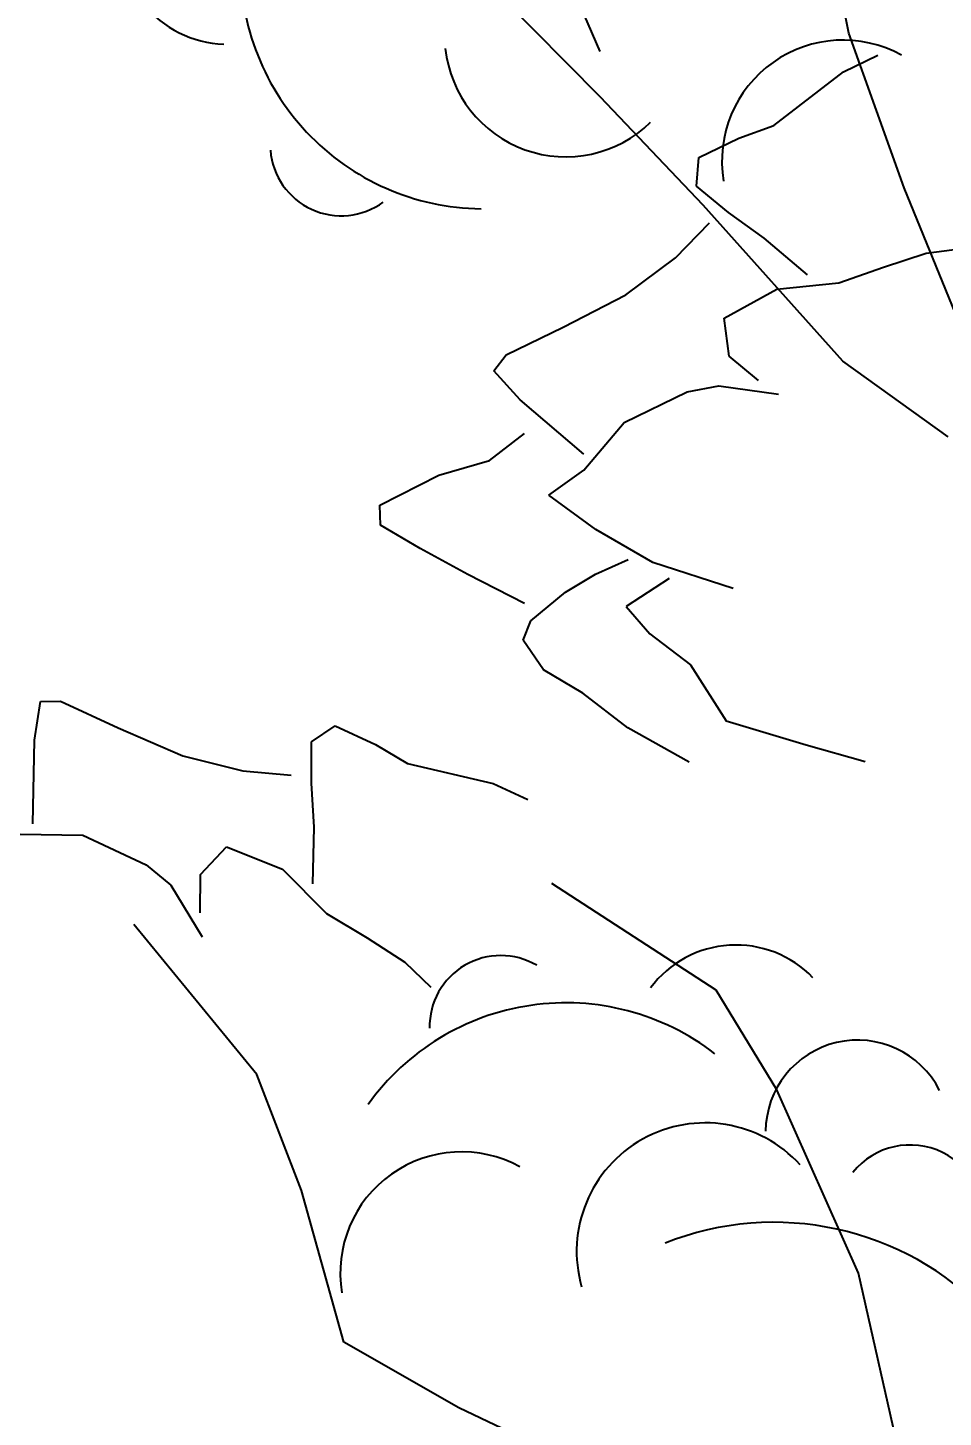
# Model space of a CAD drawing. Header units: millimetres. Extents: x 524954 to 526204, y 9523489 to 9524010.
# Drawn here: x 525932.517 to 525934.27, y 9523716.709 to 9523719.371 of the extents above; entities that cross this region are included whole.
import ezdxf
from ezdxf import colors
from ezdxf.entities.mleader import LeaderData, LeaderLine
from ezdxf.math import Vec2, Vec3

# ---------------------------------------------------------------- set-up
doc = ezdxf.new("R2010")
doc.units = ezdxf.units.MM
doc.linetypes.add('ACAD_ISO12W100', pattern=[21, 12, -3, 0, -3, 0, -3])
doc.layers.add('Arbre', color=34, linetype='ACAD_ISO12W100')
doc.layers.add('ETQ PAIR', color=7, linetype='Continuous')
doc.styles.get("Standard").update_dxf_attribs({"font": 'arial.ttf'})

# ---------------------------------------------------------------- blocks, each defined once
blk = doc.blocks.new('v088')
at = {"linetype": 'Continuous'}
for p, q in [((-1.6531, 7.6763), (-1.7501, 8.1531)), ((-2.1294, 7.5544), (-2.3581, 7.786)), ((-1.5474, 7.38), (-1.6531, 7.6763)), ((-1.9323, 7.3471), (-2.1294, 7.5544)), ((-1.4491, 7.1395), (-1.5474, 7.38)), ((-1.6648, 7.048), (-1.9323, 7.3471)), ((-1.4628, 6.9029), (-1.6648, 7.048)), ((-1.9071, 5.8427), (-2.2223, 6.0475)), ((-2.7868, 5.6812), (-3.0229, 5.9686)), ((-1.7911, 5.6523), (-1.9071, 5.8427)), ((-2.7013, 5.4591), (-2.7868, 5.6812)), ((-1.6346, 5.3011), (-1.7911, 5.6523)), ((-2.6206, 5.1685), (-2.7013, 5.4591)), ((-1.5592, 4.9668), (-1.6346, 5.3011)), ((-2.4003, 5.0425), (-2.6206, 5.1685)), ((-2.0611, 4.8817), (-2.4003, 5.0425))]:
    blk.add_line(p, q, dxfattribs=at)
at = {"color": 3, "linetype": 'Continuous'}
for p, q in [((-2.1768, 7.7487), (-2.1302, 7.6412)), ((-1.6632, 7.6026), (-1.5976, 7.6345)), ((-1.7972, 7.4997), (-1.6632, 7.6026)), ((-1.8638, 7.4754), (-1.7972, 7.4997)), ((-1.9404, 7.4382), (-1.8638, 7.4754)), ((-1.9448, 7.3833), (-1.9404, 7.4382)), ((-1.8839, 7.3331), (-1.9448, 7.3833)), ((-1.8154, 7.2839), (-1.8839, 7.3331)), ((-1.985, 7.2461), (-1.9201, 7.3129)), ((-1.7325, 7.2133), (-1.8154, 7.2839)), ((-2.0805, 7.1754), (-1.985, 7.2461)), ((-1.587, 7.2285), (-1.5051, 7.2548)), ((-1.5051, 7.2548), (-1.4365, 7.2638)), ((-1.6722, 7.1979), (-1.587, 7.2285)), ((-1.791, 7.1862), (-1.6722, 7.1979)), ((-2.2004, 7.1132), (-2.0805, 7.1754)), ((-1.8923, 7.1303), (-1.791, 7.1862)), ((-2.3098, 7.06), (-2.2004, 7.1132)), ((-1.8828, 7.0578), (-1.8923, 7.1303)), ((-2.333, 7.0298), (-2.3098, 7.06)), ((-1.8262, 7.0109), (-1.8828, 7.0578)), ((-2.283, 6.9743), (-2.333, 7.0298)), ((-2.0833, 6.9307), (-1.963, 6.9891)), ((-1.963, 6.9891), (-1.9025, 7.0009)), ((-1.9025, 7.0009), (-1.7879, 6.9849)), ((-2.1607, 6.8701), (-2.283, 6.9743)), ((-2.1606, 6.8391), (-2.0833, 6.9307)), ((-2.3415, 6.858), (-2.2745, 6.9095)), ((-2.4387, 6.8298), (-2.3415, 6.858)), ((-2.5514, 6.7723), (-2.4387, 6.8298)), ((-2.228, 6.7914), (-2.1606, 6.8391)), ((-2.1379, 6.7256), (-2.228, 6.7914)), ((-2.5502, 6.7337), (-2.5514, 6.7723)), ((-2.4746, 6.6893), (-2.5502, 6.7337)), ((-2.0288, 6.6624), (-2.1379, 6.7256)), ((-2.3827, 6.6392), (-2.4746, 6.6893)), ((-2.1384, 6.6402), (-2.076, 6.6678)), ((-1.8748, 6.6127), (-2.0288, 6.6624)), ((-2.2745, 6.5836), (-2.3827, 6.6392)), ((-2.1959, 6.6055), (-2.1384, 6.6402)), ((-1.9976, 6.6315), (-2.0798, 6.5781)), ((-2.2624, 6.5503), (-2.1959, 6.6055)), ((-2.0798, 6.5781), (-2.0342, 6.5259)), ((-2.2769, 6.5134), (-2.2624, 6.5503)), ((-2.0342, 6.5259), (-1.9565, 6.4662)), ((-2.2384, 6.4564), (-2.2769, 6.5134)), ((-2.1628, 6.412), (-2.2384, 6.4564)), ((-1.9565, 6.4662), (-1.8881, 6.3588)), ((-3.2129, 6.3221), (-3.2014, 6.3959)), ((-3.2014, 6.3959), (-3.1633, 6.397)), ((-3.1633, 6.397), (-3.053, 6.3458)), ((-2.0765, 6.3457), (-2.1628, 6.412)), ((-3.053, 6.3458), (-2.929, 6.2922)), ((-2.6821, 6.3185), (-2.6368, 6.3497)), ((-2.6368, 6.3497), (-2.5596, 6.3138)), ((-1.9592, 6.2797), (-2.0765, 6.3457)), ((-1.8881, 6.3588), (-1.7347, 6.313)), ((-3.2164, 6.1615), (-3.2129, 6.3221)), ((-2.6826, 6.2395), (-2.6821, 6.3185)), ((-2.5596, 6.3138), (-2.4986, 6.2775)), ((-1.7347, 6.313), (-1.6219, 6.2812)), ((-2.929, 6.2922), (-2.8139, 6.2629)), ((-2.8139, 6.2629), (-2.7211, 6.2547)), ((-2.4986, 6.2775), (-2.3343, 6.2387)), ((-2.6774, 6.1553), (-2.6826, 6.2395)), ((-2.3343, 6.2387), (-2.2681, 6.208)), ((-2.6797, 6.0464), (-2.6774, 6.1553)), ((-3.2403, 6.1417), (-3.1205, 6.1398)), ((-3.1205, 6.1398), (-2.9991, 6.0834)), ((-2.8952, 6.0647), (-2.845, 6.1178)), ((-2.845, 6.1178), (-2.7377, 6.0747)), ((-2.9991, 6.0834), (-2.9517, 6.044)), ((-2.7377, 6.0747), (-2.6536, 5.99)), ((-2.9517, 6.044), (-2.8917, 5.945)), ((-2.8958, 5.9912), (-2.8952, 6.0647)), ((-2.6536, 5.99), (-2.576, 5.9433)), ((-2.576, 5.9433), (-2.5039, 5.8964)), ((-2.5039, 5.8964), (-2.4536, 5.8489))]:
    blk.add_line(p, q, dxfattribs=at)
for centre, major_axis, start_param, end_param in [((-2.8441, 7.8598), (-0.1445, 0.1445), 0.590553, 2.325666), ((-2.352, 7.8064), (0.3298, 0.3298), 2.307735, 3.914618), ((-1.6643, 7.4312), (-0.1641, 0.1641), -1.288499, 0.949924), ((-2.1954, 7.6717), (0.1641, 0.1641), 2.463212, 4.701636), ((-2.6253, 7.463), (0.0964, 0.0964), 2.435534, 4.557933), ((-2.32, 5.773), (0.0964, 0.0964), 0.254619, 2.377018), ((-1.8693, 5.7251), (0.1445, 0.1445), 6.263619, 7.998733), ((-2.1951, 5.3523), (0.3298, 0.3298), 0.12682, 1.733702), ((-1.6366, 5.5711), (-0.1246, 0.1246), 4.396235, 7.060094), ((-1.9284, 5.3425), (0.1741, 0.1741), 6.236163, 8.918901), ((-2.3952, 5.3012), (-0.1641, 0.1641), -1.288499, 0.949924), ((-1.536, 5.4064), (0.099, 0.099), 5.251538, 7.965114), ((-1.7969, 4.8332), (0.3995, 0.3995), 6.260774, 7.446489)]:
    blk.add_ellipse(centre, major_axis=major_axis, ratio=1, start_param=start_param, end_param=end_param, dxfattribs=at)

msp = doc.modelspace()

# ---------------------------------------------------------------- block references
at = {"layer": 'Arbre'}
msp.add_blockref('v088', (525935.743, 9523711.684), dxfattribs=at)

# ---------------------------------------------------------------- next in the draw order: leaders
at = {"layer": 'ETQ PAIR'}
ml = msp.add_multileader_mtext('Standard', dxfattribs=at)
ml.set_content('Cheminement des piétons', color=256)
ml.set_leader_properties()
ml.build(insert=Vec2(0, 0))
ml.multileader.update_dxf_attribs({"has_text_frame": 1, "dogleg_length": 2.5, "arrow_head_size": 3.5})
ctx = ml.context
ctx.base_point, ctx.char_height, ctx.arrow_head_size, ctx.landing_gap_size, ctx.plane_origin, ctx.plane_x_axis, ctx.plane_y_axis = Vec3(525826.318, 9523701.2723), 3.5, 3.5, 0.8, Vec3(525997.1507, 9523585.7165), Vec3(0.940159, 0.340735), Vec3(-0.340735, 0.940159)
ctx.text_align_type = 1
notes = []
notes.append((ctx, [(0, (1, 1, 0), (525883.1717, 9523721.8774), (-0.940159, -0.340735), 2.5, [(1, [(525926.3599, 9523709.377), (525955.5493, 9523709.3918)], 0, [])])]))
ctx.mtext.insert, ctx.mtext.text_direction, ctx.mtext.rotation, ctx.mtext.alignment, ctx.mtext.flow_direction = Vec3(525852.8078, 9523713.251), Vec3(0.940159, 0.340735), 0.347698, 2, 5
ctx.mtext.has_bg_fill, ctx.mtext.bg_color, ctx.mtext.bg_scale_factor, ctx.mtext.bg_transparency, ctx.mtext.use_window_bg_color = 1, -1027028792, 1.5, 0, 1
for ctx, leaders in notes:
    for number, flags, end, landing, length, lines in leaders:
        leader = LeaderData()
        leader.index, (leader.has_last_leader_line, leader.has_dogleg_vector, leader.attachment_direction) = number, flags
        leader.last_leader_point, leader.dogleg_vector, leader.dogleg_length = Vec3(end), Vec3(landing), length
        for number, points, colour, breaks in lines:
            line = LeaderLine()
            line.index, line.vertices, line.color, line.breaks = number, Vec3.list(points), colors.encode_raw_color(colour), breaks
            leader.lines.append(line)
        ctx.leaders.append(leader)

doc.saveas('drawing.dxf')
